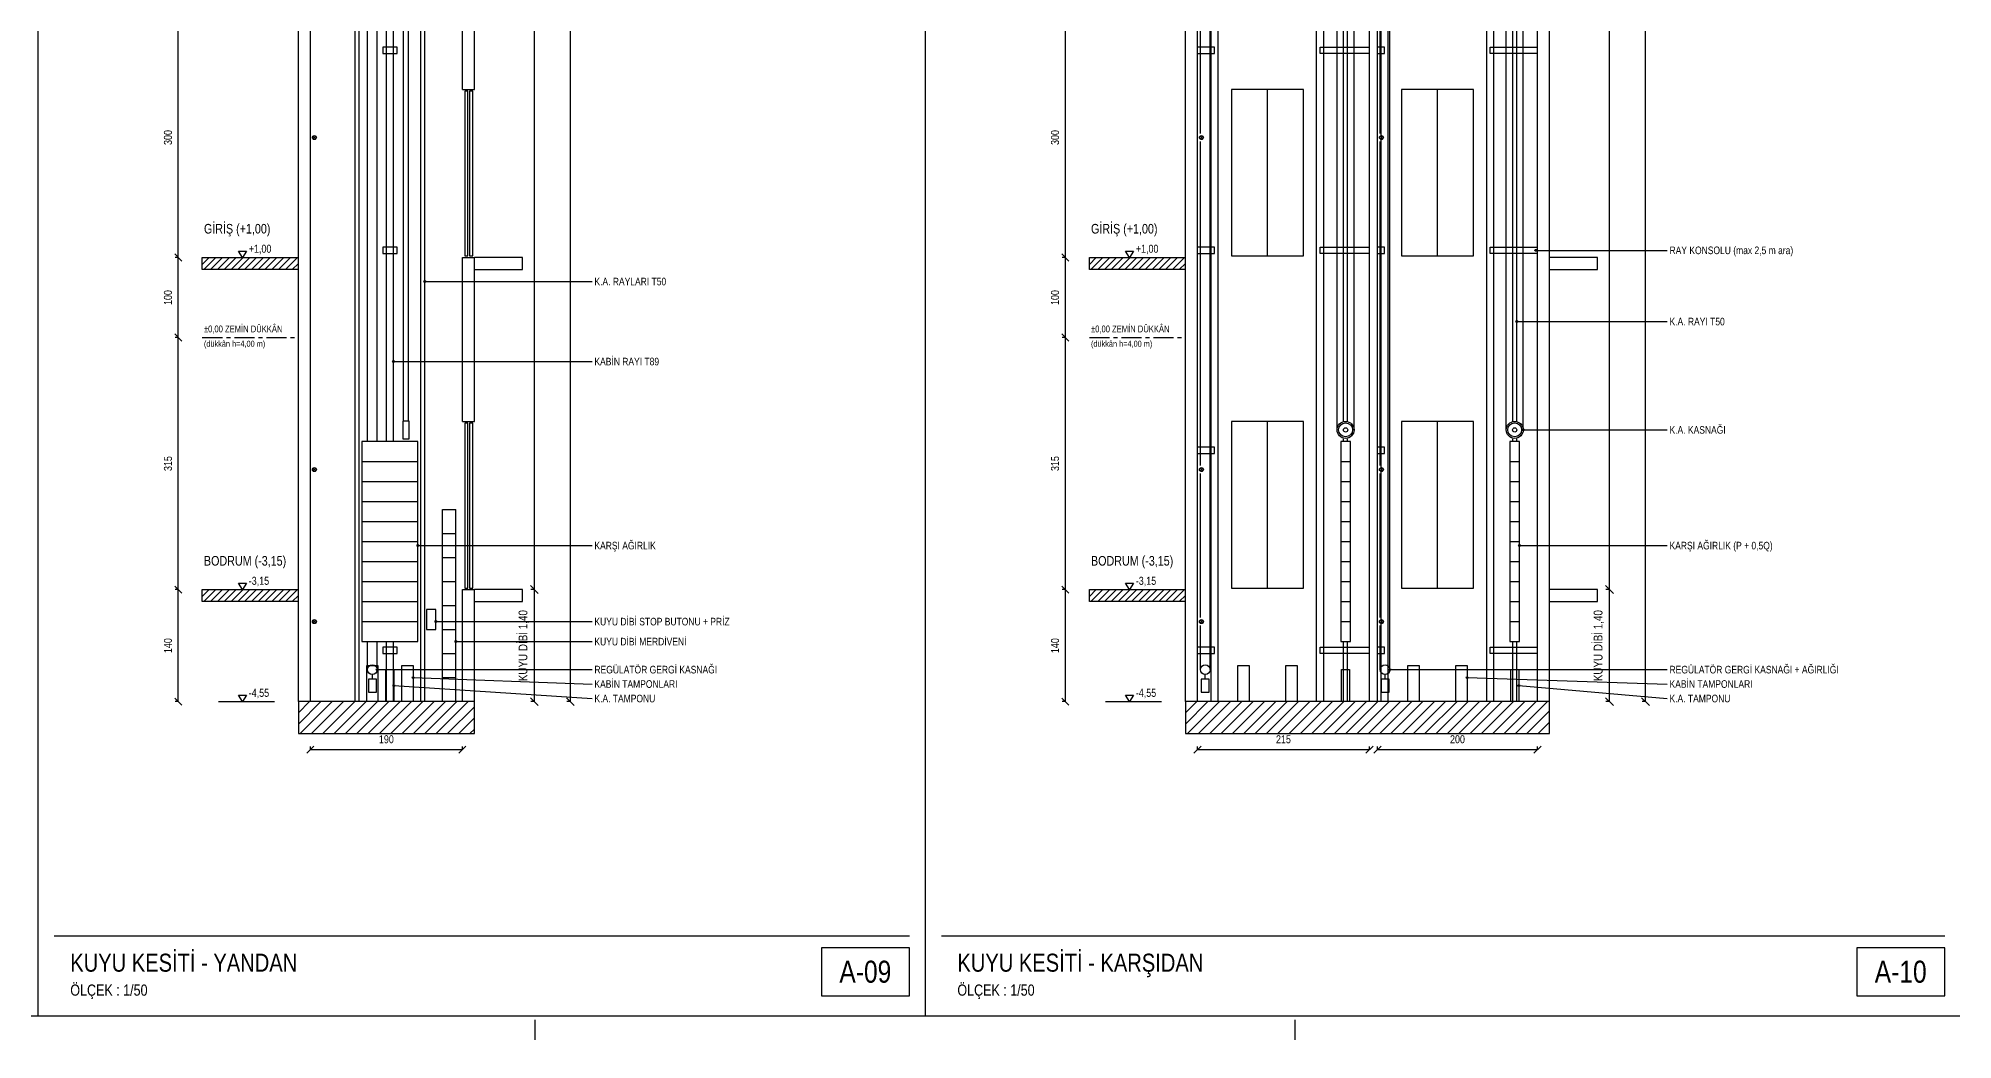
# Model space of a CAD drawing. Header units: centimetres. Extents: x 0 to 12547, y -30 to 2970.
# Drawn here: x 8029 to 10422, y -30 to 1222 of the extents above; entities that cross this region are included whole.
import ezdxf
from ezdxf.enums import TextEntityAlignment as Align

# ---------------------------------------------------------------- set-up
doc = ezdxf.new("R2010")
doc.units = ezdxf.units.CM
doc.linetypes.add('CENTER', pattern=[40, 25, -5, 5, -5])
for name, color, linetype in [('SCOTT-ANTET', 4, 'CONTINUOUS'), ('SCOTT-BASLIK', 5, 'CONTINUOUS'), ('SCOTT-CERCEVE', 7, 'CONTINUOUS'), ('SCOTT-DUVAR', 7, 'CONTINUOUS'), ('SCOTT-EKSEN', 8, 'CENTER'), ('SCOTT-ELEKTRIK', 3, 'CONTINUOUS'), ('SCOTT-HALAT', 6, 'CONTINUOUS'), ('SCOTT-KA', 30, 'CONTINUOUS'), ('SCOTT-KAPI', 3, 'CONTINUOUS'), ('SCOTT-KOT', 2, 'CONTINUOUS'), ('SCOTT-MOTOR', 6, 'CONTINUOUS'), ('SCOTT-OLCU', 3, 'CONTINUOUS'), ('SCOTT-RAY', 1, 'CONTINUOUS'), ('SCOTT-TARAMA', 8, 'CONTINUOUS'), ('SCOTT-YAZI', 4, 'CONTINUOUS'), ('SCOTT-YUK', 1, 'CONTINUOUS')]:
    doc.layers.add(name, color=color, linetype=linetype)
doc.styles.get("Standard").update_dxf_attribs({"font": 'arial.ttf', "width": 0.8})

msp = doc.modelspace()

# ---------------------------------------------------------------- linework, layer by layer
at = {"layer": 'SCOTT-ANTET'}
for p, q in [((8049.2, 100), (9117.8, 100)), ((9157.8, 100), (10411.7, 100))]:
    msp.add_line(p, q, dxfattribs=at)
for points in [[(9007.8, 25), (9117.8, 25), (9117.8, 85), (9007.8, 85)], [(10301.7, 25), (10411.7, 25), (10411.7, 85), (10301.7, 85)]]:
    msp.add_lwpolyline(points, close=True, dxfattribs=at)
at = {"layer": 'SCOTT-CERCEVE'}
for p, q in [((8029.2, 0), (8029.2, 2970)), ((9137.8, 0), (9137.8, 2970))]:
    msp.add_line(p, q, dxfattribs=at)
for points in [[(0, 0), (12546.7, 0), (12546.7, 2970), (0, 2970)], [(100, 0), (12521.7, 0), (12521.7, 2970), (100, 2970)]]:
    msp.add_lwpolyline(points, close=True, dxfattribs=at)
at = {"layer": 'SCOTT-DUVAR'}
for p, q in [((8354.2, 392.5), (8354.2, 2607.5)), ((8369.2, 392.5), (8369.2, 2607.5)), ((9462.8, 392.5), (9462.8, 2607.5)), ((9477.8, 392.5), (9477.8, 2607.5)), ((9692.8, 392.5), (9692.8, 2607.5)), ((9702.8, 392.5), (9702.8, 2607.5)), ((9902.8, 392.5), (9902.8, 2607.5)), ((9917.8, 392.5), (9917.8, 2607.5)), ((8559.2, 1157.5), (8559.2, 1247.5)), ((8574.2, 1157.5), (8574.2, 1247.5)), ((8559.2, 1157.5), (8574.2, 1157.5)), ((8559.2, 742.5), (8559.2, 947.5)), ((8559.2, 947.5), (8574.2, 947.5)), ((8574.2, 742.5), (8574.2, 947.5)), ((8559.2, 742.5), (8574.2, 742.5)), ((8559.2, 392.5), (8559.2, 532.5)), ((8559.2, 532.5), (8574.2, 532.5)), ((8574.2, 392.5), (8574.2, 532.5))]:
    msp.add_line(p, q, dxfattribs=at)
for points in [[(8354.2, 932.5), (8234.2, 932.5), (8234.2, 947.5), (8354.2, 947.5)], [(8574.2, 932.5), (8634.2, 932.5), (8634.2, 947.5), (8574.2, 947.5)], [(9462.8, 932.5), (9342.8, 932.5), (9342.8, 947.5), (9462.8, 947.5)], [(9917.8, 932.5), (9977.8, 932.5), (9977.8, 947.5), (9917.8, 947.5)], [(8354.2, 517.5), (8234.2, 517.5), (8234.2, 532.5), (8354.2, 532.5)], [(8574.2, 517.5), (8634.2, 517.5), (8634.2, 532.5), (8574.2, 532.5)], [(9462.8, 517.5), (9342.8, 517.5), (9342.8, 532.5), (9462.8, 532.5)], [(9917.8, 517.5), (9977.8, 517.5), (9977.8, 532.5), (9917.8, 532.5)]]:
    msp.add_lwpolyline(points, dxfattribs=at)
for points in [[(8354.2, 352.5), (8574.2, 352.5), (8574.2, 392.5), (8354.2, 392.5)], [(9462.8, 352.5), (9917.8, 352.5), (9917.8, 392.5), (9462.8, 392.5)]]:
    msp.add_lwpolyline(points, close=True, dxfattribs=at)
at = {"layer": 'SCOTT-EKSEN'}
for p, q in [((8234.2, 847.5), (8349.2, 847.5)), ((9342.8, 847.5), (9457.8, 847.5)), ((8650, -30), (8650, -5)), ((9600, -30), (9600, -5))]:
    msp.add_line(p, q, dxfattribs=at)
at = {"layer": 'SCOTT-ELEKTRIK'}
for p, q in [((8372.5, 1095.8), (8375.9, 1099.2)), ((8372.5, 1099.2), (8375.9, 1095.8)), ((9481.1, 1095.8), (9484.5, 1099.2)), ((9481.1, 1099.2), (9484.5, 1095.8)), ((9706.1, 1095.8), (9709.5, 1099.2)), ((9706.1, 1099.2), (9709.5, 1095.8)), ((8372.5, 680.8), (8375.9, 684.2)), ((8372.5, 684.2), (8375.9, 680.8)), ((9481.1, 680.8), (9484.5, 684.2)), ((9481.1, 684.2), (9484.5, 680.8)), ((9706.1, 680.8), (9709.5, 684.2)), ((9706.1, 684.2), (9709.5, 680.8)), ((8372.5, 490.8), (8375.9, 494.2)), ((8372.5, 494.2), (8375.9, 490.8)), ((9481.1, 490.8), (9484.5, 494.2)), ((9481.1, 494.2), (9484.5, 490.8)), ((9706.1, 490.8), (9709.5, 494.2)), ((9706.1, 494.2), (9709.5, 490.8))]:
    msp.add_line(p, q, dxfattribs=at)
msp.add_lwpolyline([(8514.2, 482.5), (8526.2, 482.5), (8526.2, 507.5), (8514.2, 507.5)], close=True, dxfattribs=at)
for centre in [(8374.2, 1097.5), (9482.8, 1097.5), (9707.8, 1097.5), (8374.2, 682.5), (9482.8, 682.5), (9707.8, 682.5), (8374.2, 492.5), (9482.8, 492.5), (9707.8, 492.5)]:
    msp.add_circle(centre, 2.5, dxfattribs=at)
at = {"layer": 'SCOTT-HALAT'}
for p, q in [((9493.6, 432.5), (9493.6, 2562.5)), ((9652.4, 732.1), (9652.4, 2556.5)), ((9863.7, 732.1), (9863.7, 2556.5)), ((9673.6, 732.1), (9673.6, 2517.5)), ((9884.9, 732.1), (9884.9, 2517.5)), ((8440.7, 717.5), (8440.7, 2127.5)), ((8452.7, 717.5), (8452.7, 2127.5)), ((9718.3, 432.5), (9718.3, 2127.5)), ((8485.7, 743.1), (8485.7, 2103.9)), ((8491.7, 743.1), (8491.7, 2103.9)), ((9481.6, 1102.5), (9481.6, 1392.5)), ((9706.3, 1102.5), (9706.3, 1392.5)), ((9481.6, 687.5), (9481.6, 1092.5)), ((9706.3, 687.5), (9706.3, 1092.5)), ((9481.6, 497.5), (9481.6, 677.5)), ((9706.3, 497.5), (9706.3, 677.5)), ((9481.6, 432.5), (9481.6, 487.5)), ((9706.3, 432.5), (9706.3, 487.5)), ((8440.7, 432.5), (8440.7, 467.5)), ((8452.7, 432.5), (8452.7, 467.5))]:
    msp.add_line(p, q, dxfattribs=at)
at = {"layer": 'SCOTT-KA'}
for p, q in [((8433.7, 692.5), (8503.7, 692.5)), ((9657, 692.5), (9669, 692.5)), ((9868.3, 692.5), (9880.3, 692.5)), ((8433.7, 667.5), (8503.7, 667.5)), ((9657, 667.5), (9669, 667.5)), ((9868.3, 667.5), (9880.3, 667.5)), ((8433.7, 642.5), (8503.7, 642.5)), ((9657, 642.5), (9669, 642.5)), ((9868.3, 642.5), (9880.3, 642.5)), ((8433.7, 617.5), (8503.7, 617.5)), ((9657, 617.5), (9669, 617.5)), ((9868.3, 617.5), (9880.3, 617.5)), ((8433.7, 592.5), (8503.7, 592.5)), ((9657, 592.5), (9669, 592.5)), ((9868.3, 592.5), (9880.3, 592.5)), ((8433.7, 567.5), (8503.7, 567.5)), ((9657, 567.5), (9669, 567.5)), ((9868.3, 567.5), (9880.3, 567.5)), ((8433.7, 542.5), (8503.7, 542.5)), ((9657, 542.5), (9669, 542.5)), ((9868.3, 542.5), (9880.3, 542.5)), ((8433.7, 517.5), (8503.7, 517.5)), ((9657, 517.5), (9669, 517.5)), ((9868.3, 517.5), (9880.3, 517.5)), ((8433.7, 492.5), (8503.7, 492.5)), ((9657, 492.5), (9669, 492.5)), ((9868.3, 492.5), (9880.3, 492.5))]:
    msp.add_line(p, q, dxfattribs=at)
for points in [[(8433.7, 467.5), (8503.7, 467.5), (8503.7, 717.5), (8433.7, 717.5)], [(9657, 467.5), (9669, 467.5), (9669, 717.5), (9657, 717.5)], [(9868.3, 467.5), (9880.3, 467.5), (9880.3, 717.5), (9868.3, 717.5)]]:
    msp.add_lwpolyline(points, close=True, dxfattribs=at)
at = {"layer": 'SCOTT-KAPI'}
for p, q in [((9565.3, 949.5), (9565.3, 1157.5)), ((9777.8, 949.5), (9777.8, 1157.5)), ((9565.3, 534.5), (9565.3, 742.5)), ((9777.8, 534.5), (9777.8, 742.5)), ((8534.2, 632.5), (8551.2, 632.5)), ((8534.2, 392.5), (8534.2, 632.5)), ((8551.2, 392.5), (8551.2, 632.5)), ((8534.2, 602.5), (8551.2, 602.5)), ((8534.2, 572.5), (8551.2, 572.5)), ((8534.2, 542.5), (8551.2, 542.5)), ((8534.2, 512.5), (8551.2, 512.5)), ((8534.2, 482.5), (8551.2, 482.5)), ((8534.2, 452.5), (8551.2, 452.5)), ((8534.2, 422.5), (8551.2, 422.5))]:
    msp.add_line(p, q, dxfattribs=at)
for points in [[(8562.2, 949.5), (8566.2, 949.5), (8566.2, 1155.5), (8562.2, 1155.5)], [(8568.2, 949.5), (8572.2, 949.5), (8572.2, 1155.5), (8568.2, 1155.5)], [(9520.3, 949.5), (9610.3, 949.5), (9610.3, 1157.5), (9520.3, 1157.5)], [(9732.8, 949.5), (9822.8, 949.5), (9822.8, 1157.5), (9732.8, 1157.5)], [(9520.3, 534.5), (9610.3, 534.5), (9610.3, 742.5), (9520.3, 742.5)], [(9732.8, 534.5), (9822.8, 534.5), (9822.8, 742.5), (9732.8, 742.5)], [(8562.2, 534.5), (8566.2, 534.5), (8566.2, 740.5), (8562.2, 740.5)], [(8568.2, 534.5), (8572.2, 534.5), (8572.2, 740.5), (8568.2, 740.5)]]:
    msp.add_lwpolyline(points, close=True, dxfattribs=at)
at = {"layer": 'SCOTT-KOT'}
for p, q in [((8254.2, 947.5), (8324.2, 947.5)), ((9362.8, 947.5), (9432.8, 947.5)), ((8254.2, 532.5), (8324.2, 532.5)), ((9362.8, 532.5), (9432.8, 532.5)), ((8254.2, 392.5), (8324.2, 392.5)), ((9362.8, 392.5), (9432.8, 392.5))]:
    msp.add_line(p, q, dxfattribs=at)
for points in [[(8284.2, 947.5), (8279.2, 955.5), (8289.2, 955.5)], [(9392.8, 947.5), (9387.8, 955.5), (9397.8, 955.5)], [(8284.2, 532.5), (8279.2, 540.5), (8289.2, 540.5)], [(9392.8, 532.5), (9387.8, 540.5), (9397.8, 540.5)], [(8284.2, 392.5), (8279.2, 400.5), (8289.2, 400.5)], [(9392.8, 392.5), (9387.8, 400.5), (9397.8, 400.5)]]:
    msp.add_lwpolyline(points, close=True, dxfattribs=at)
at = {"layer": 'SCOTT-MOTOR'}
for p, q in [((8446.7, 420.5), (8446.7, 426.5)), ((9487.6, 420.5), (9487.6, 426.5)), ((9712.3, 420.5), (9712.3, 426.5))]:
    msp.add_line(p, q, dxfattribs=at)
for points in [[(8484.7, 721.1), (8492.7, 721.1), (8492.7, 743.1), (8484.7, 743.1)], [(8441.7, 404.5), (8451.7, 404.5), (8451.7, 420.5), (8441.7, 420.5)], [(9482.6, 404.5), (9492.6, 404.5), (9492.6, 420.5), (9482.6, 420.5)], [(9707.3, 404.5), (9717.3, 404.5), (9717.3, 420.5), (9707.3, 420.5)]]:
    msp.add_lwpolyline(points, close=True, dxfattribs=at)
for centre, radius in [((9663, 732.1), 10.6), ((9874.3, 732.1), 10.6), ((9663, 732.1), 8.69), ((9663, 732.1), 2.65), ((9874.3, 732.1), 8.69), ((9874.3, 732.1), 2.65), ((8446.7, 432.5), 6), ((9487.6, 432.5), 6), ((9712.3, 432.5), 6)]:
    msp.add_circle(centre, radius, dxfattribs=at)
at = {"layer": 'SCOTT-OLCU'}
for p, q in [((8694.2, 392.5), (8694.2, 2607.5)), ((10037.8, 392.5), (10037.8, 2607.5)), ((8649.2, 532.5), (8649.2, 2147.5)), ((9992.8, 532.5), (9992.8, 2147.5)), ((8204.2, 947.5), (8204.2, 1247.5)), ((9312.8, 947.5), (9312.8, 1247.5)), ((8208.7, 943), (8199.7, 952)), ((8208.7, 943), (8199.7, 952)), ((8204.2, 947.5), (8200.2, 947.5)), ((8204.2, 947.5), (8200.2, 947.5)), ((8204.2, 847.5), (8204.2, 947.5)), ((9317.3, 943), (9308.3, 952)), ((9317.3, 943), (9308.3, 952)), ((9312.8, 947.5), (9308.8, 947.5)), ((9312.8, 947.5), (9308.8, 947.5)), ((9312.8, 847.5), (9312.8, 947.5)), ((8208.7, 843), (8199.7, 852)), ((8208.7, 843), (8199.7, 852)), ((8204.2, 847.5), (8200.2, 847.5)), ((8204.2, 847.5), (8200.2, 847.5)), ((8204.2, 532.5), (8204.2, 847.5)), ((9317.3, 843), (9308.3, 852)), ((9317.3, 843), (9308.3, 852)), ((9312.8, 847.5), (9308.8, 847.5)), ((9312.8, 847.5), (9308.8, 847.5)), ((9312.8, 532.5), (9312.8, 847.5)), ((8208.7, 528), (8199.7, 537)), ((8208.7, 528), (8199.7, 537)), ((8204.2, 532.5), (8200.2, 532.5)), ((8204.2, 532.5), (8200.2, 532.5)), ((8204.2, 392.5), (8204.2, 532.5)), ((8654.1, 527.5), (8644.2, 537.5)), ((8654.1, 527.5), (8644.2, 537.5)), ((8649.2, 532.5), (8644.8, 532.5)), ((8649.2, 532.5), (8644.8, 532.5)), ((8649.2, 392.5), (8649.2, 532.5)), ((9317.3, 528), (9308.3, 537)), ((9317.3, 528), (9308.3, 537)), ((9312.8, 532.5), (9308.8, 532.5)), ((9312.8, 532.5), (9308.8, 532.5)), ((9312.8, 392.5), (9312.8, 532.5)), ((9997.7, 527.5), (9987.8, 537.5)), ((9997.7, 527.5), (9987.8, 537.5)), ((9992.8, 532.5), (9988.4, 532.5)), ((9992.8, 532.5), (9988.4, 532.5)), ((9992.8, 392.5), (9992.8, 532.5)), ((8208.7, 388), (8199.7, 397)), ((8204.2, 392.5), (8200.2, 392.5)), ((8654.1, 387.6), (8644.2, 397.4)), ((8649.2, 392.5), (8644.8, 392.5)), ((8699.1, 387.6), (8689.2, 397.4)), ((8694.2, 392.5), (8689.8, 392.5)), ((9317.3, 388), (9308.3, 397)), ((9312.8, 392.5), (9308.8, 392.5)), ((9997.7, 387.6), (9987.8, 397.4)), ((9992.8, 392.5), (9988.4, 392.5)), ((10042.7, 387.6), (10032.8, 397.4)), ((10037.8, 392.5), (10033.4, 392.5)), ((8364.7, 328), (8373.7, 337)), ((8369.2, 332.5), (8369.2, 336.5)), ((8554.7, 328), (8563.7, 337)), ((8559.2, 332.5), (8559.2, 336.5)), ((9473.3, 328), (9482.3, 337)), ((9477.8, 332.5), (9477.8, 336.5)), ((9688.3, 328), (9697.3, 337)), ((9692.8, 332.5), (9692.8, 336.5)), ((9698.3, 328), (9707.3, 337)), ((9702.8, 332.5), (9702.8, 336.5)), ((9898.3, 328), (9907.3, 337)), ((9902.8, 332.5), (9902.8, 336.5)), ((8369.2, 332.5), (8559.2, 332.5)), ((9477.8, 332.5), (9692.8, 332.5)), ((9702.8, 332.5), (9902.8, 332.5))]:
    msp.add_line(p, q, dxfattribs=at)
at = {"layer": 'SCOTT-RAY'}
for p, q in [((9503.8, 392.5), (9503.8, 2605.5)), ((9494.9, 392.5), (9494.9, 2552.5)), ((9707.4, 392.5), (9707.4, 2552.5)), ((9716.3, 392.5), (9716.3, 2552.5)), ((9626.8, 392.5), (9626.8, 2507.1)), ((9635.7, 392.5), (9635.7, 2495.2)), ((9839.3, 392.5), (9839.3, 2506.8)), ((9848.2, 392.5), (9848.2, 2494.4)), ((9660.5, 743.1), (9660.5, 2461.8)), ((9665.5, 743.1), (9665.5, 2455.1)), ((9871.8, 743.1), (9871.8, 2461.5)), ((9876.8, 743.1), (9876.8, 2454.5)), ((8425.2, 392.5), (8425.2, 2127.5)), ((8430.2, 392.5), (8430.2, 2127.5)), ((8464.2, 717.5), (8464.2, 2127.5)), ((8473.1, 717.5), (8473.1, 2127.5)), ((8507.2, 392.5), (8507.2, 2127.5)), ((8512.2, 392.5), (8512.2, 2127.5)), ((9660.5, 717.5), (9660.5, 721.1)), ((9665.5, 717.5), (9665.5, 721.1)), ((9871.8, 717.5), (9871.8, 721.1)), ((9876.8, 717.5), (9876.8, 721.1)), ((8464.2, 392.5), (8464.2, 467.5)), ((8473.1, 392.5), (8473.1, 467.5)), ((9660.5, 392.5), (9660.5, 467.5)), ((9665.5, 392.5), (9665.5, 467.5)), ((9871.8, 392.5), (9871.8, 467.5)), ((9876.8, 392.5), (9876.8, 467.5))]:
    msp.add_line(p, q, dxfattribs=at)
for points in [[(8459.7, 1202.5), (8477.7, 1202.5), (8477.7, 1210.5), (8459.7, 1210.5)], [(8459.7, 952.5), (8477.7, 952.5), (8477.7, 960.5), (8459.7, 960.5)], [(8459.7, 452.5), (8477.7, 452.5), (8477.7, 460.5), (8459.7, 460.5)]]:
    msp.add_lwpolyline(points, close=True, dxfattribs=at)
for points in [[(9477.8, 1202.5), (9499.3, 1202.5), (9499.3, 1210.5), (9477.8, 1210.5)], [(9692.8, 1202.5), (9631.3, 1202.5), (9631.3, 1210.5), (9692.8, 1210.5)], [(9702.8, 1202.5), (9711.8, 1202.5), (9711.8, 1210.5), (9702.8, 1210.5)], [(9902.8, 1202.5), (9843.8, 1202.5), (9843.8, 1210.5), (9902.8, 1210.5)], [(9477.8, 952.5), (9499.3, 952.5), (9499.3, 960.5), (9477.8, 960.5)], [(9692.8, 952.5), (9631.3, 952.5), (9631.3, 960.5), (9692.8, 960.5)], [(9702.8, 952.5), (9711.8, 952.5), (9711.8, 960.5), (9702.8, 960.5)], [(9902.8, 952.5), (9843.8, 952.5), (9843.8, 960.5), (9902.8, 960.5)], [(9477.8, 702.5), (9499.3, 702.5), (9499.3, 710.5), (9477.8, 710.5)], [(9702.8, 702.5), (9711.8, 702.5), (9711.8, 710.5), (9702.8, 710.5)], [(9477.8, 452.5), (9499.3, 452.5), (9499.3, 460.5), (9477.8, 460.5)], [(9692.8, 452.5), (9631.3, 452.5), (9631.3, 460.5), (9692.8, 460.5)], [(9702.8, 452.5), (9711.8, 452.5), (9711.8, 460.5), (9702.8, 460.5)], [(9902.8, 452.5), (9843.8, 452.5), (9843.8, 460.5), (9902.8, 460.5)]]:
    msp.add_lwpolyline(points, dxfattribs=at)
at = {"layer": 'SCOTT-TARAMA'}
for p, q in [((8234.2, 939), (8242.7, 947.5)), ((8236.1, 932.5), (8251.1, 947.5)), ((8244.6, 932.5), (8259.6, 947.5)), ((8253.1, 932.5), (8268.1, 947.5)), ((8261.6, 932.5), (8276.6, 947.5)), ((8270.1, 932.5), (8285.1, 947.5)), ((8278.6, 932.5), (8293.6, 947.5)), ((8287.1, 932.5), (8302.1, 947.5)), ((8295.5, 932.5), (8310.5, 947.5)), ((8304, 932.5), (8319, 947.5)), ((8312.5, 932.5), (8327.5, 947.5)), ((8321, 932.5), (8336, 947.5)), ((8329.5, 932.5), (8344.5, 947.5)), ((8338, 932.5), (8353, 947.5)), ((8346.5, 932.5), (8354.2, 940.2)), ((9342.8, 939), (9351.2, 947.5)), ((9344.7, 932.5), (9359.7, 947.5)), ((9353.2, 932.5), (9368.2, 947.5)), ((9361.7, 932.5), (9376.7, 947.5)), ((9370.2, 932.5), (9385.2, 947.5)), ((9378.7, 932.5), (9393.7, 947.5)), ((9387.2, 932.5), (9402.2, 947.5)), ((9395.6, 932.5), (9410.6, 947.5)), ((9404.1, 932.5), (9419.1, 947.5)), ((9412.6, 932.5), (9427.6, 947.5)), ((9421.1, 932.5), (9436.1, 947.5)), ((9429.6, 932.5), (9444.6, 947.5)), ((9438.1, 932.5), (9453.1, 947.5)), ((9446.6, 932.5), (9461.6, 947.5)), ((9455, 932.5), (9462.8, 940.2)), ((8234.2, 524), (8242.7, 532.5)), ((8236.1, 517.5), (8251.1, 532.5)), ((8244.6, 517.5), (8259.6, 532.5)), ((8253.1, 517.5), (8268.1, 532.5)), ((8261.6, 517.5), (8276.6, 532.5)), ((8270.1, 517.5), (8285.1, 532.5)), ((8278.6, 517.5), (8293.6, 532.5)), ((8287.1, 517.5), (8302.1, 532.5)), ((8295.5, 517.5), (8310.5, 532.5)), ((8304, 517.5), (8319, 532.5)), ((8312.5, 517.5), (8327.5, 532.5)), ((8321, 517.5), (8336, 532.5)), ((8329.5, 517.5), (8344.5, 532.5)), ((8338, 517.5), (8353, 532.5)), ((9342.8, 524), (9351.2, 532.5)), ((9344.7, 517.5), (9359.7, 532.5)), ((9353.2, 517.5), (9368.2, 532.5)), ((9361.7, 517.5), (9376.7, 532.5)), ((9370.2, 517.5), (9385.2, 532.5)), ((9378.7, 517.5), (9393.7, 532.5)), ((9387.2, 517.5), (9402.2, 532.5)), ((9395.6, 517.5), (9410.6, 532.5)), ((9404.1, 517.5), (9419.1, 532.5)), ((9412.6, 517.5), (9427.6, 532.5)), ((9421.1, 517.5), (9436.1, 532.5)), ((9429.6, 517.5), (9444.6, 532.5)), ((9438.1, 517.5), (9453.1, 532.5)), ((9446.6, 517.5), (9461.6, 532.5)), ((8346.5, 517.5), (8354.2, 525.2)), ((9455, 517.5), (9462.8, 525.2)), ((8354.2, 378.4), (8368.3, 392.5)), ((8354.2, 364.2), (8382.5, 392.5)), ((8356.6, 352.5), (8396.6, 392.5)), ((8370.7, 352.5), (8410.7, 392.5)), ((8384.9, 352.5), (8424.9, 392.5)), ((8399, 352.5), (8439, 392.5)), ((8413.2, 352.5), (8453.2, 392.5)), ((8427.3, 352.5), (8467.3, 392.5)), ((8441.5, 352.5), (8481.5, 392.5)), ((8455.6, 352.5), (8495.6, 392.5)), ((8469.7, 352.5), (8509.7, 392.5)), ((8483.9, 352.5), (8523.9, 392.5)), ((8498, 352.5), (8538, 392.5)), ((8512.2, 352.5), (8552.2, 392.5)), ((8526.3, 352.5), (8566.3, 392.5)), ((8540.5, 352.5), (8574.2, 386.2)), ((9462.8, 378.4), (9476.9, 392.5)), ((9462.8, 364.2), (9491, 392.5)), ((9465.2, 352.5), (9505.2, 392.5)), ((9479.3, 352.5), (9519.3, 392.5)), ((9493.5, 352.5), (9533.5, 392.5)), ((9507.6, 352.5), (9547.6, 392.5)), ((9521.8, 352.5), (9561.8, 392.5)), ((9535.9, 352.5), (9575.9, 392.5)), ((9550, 352.5), (9590, 392.5)), ((9564.2, 352.5), (9604.2, 392.5)), ((9578.3, 352.5), (9618.3, 392.5)), ((9592.5, 352.5), (9632.5, 392.5)), ((9606.6, 352.5), (9646.6, 392.5)), ((9620.7, 352.5), (9660.7, 392.5)), ((9634.9, 352.5), (9674.9, 392.5)), ((9649, 352.5), (9689, 392.5)), ((9663.2, 352.5), (9703.2, 392.5)), ((9677.3, 352.5), (9717.3, 392.5)), ((9691.5, 352.5), (9731.5, 392.5)), ((9705.6, 352.5), (9745.6, 392.5)), ((9719.7, 352.5), (9759.7, 392.5)), ((9733.9, 352.5), (9773.9, 392.5)), ((9748, 352.5), (9788, 392.5)), ((9762.2, 352.5), (9802.2, 392.5)), ((9776.3, 352.5), (9816.3, 392.5)), ((9790.5, 352.5), (9830.5, 392.5)), ((9804.6, 352.5), (9844.6, 392.5)), ((9818.7, 352.5), (9858.7, 392.5)), ((9832.9, 352.5), (9872.9, 392.5)), ((9847, 352.5), (9887, 392.5)), ((9861.2, 352.5), (9901.2, 392.5)), ((9875.3, 352.5), (9915.3, 392.5)), ((8554.6, 352.5), (8574.2, 372.1)), ((9889.4, 352.5), (9917.8, 380.8)), ((9903.6, 352.5), (9917.8, 366.7)), ((8568.7, 352.5), (8574.2, 357.9)), ((9917.7, 352.5), (9917.8, 352.5))]:
    msp.add_line(p, q, dxfattribs=at)
at = {"layer": 'SCOTT-YAZI'}
for p, q in [((9900.8, 956.5), (10064.8, 956.5)), ((8512.2, 917.5), (8721.2, 917.5)), ((9876.8, 867.5), (10064.8, 867.5)), ((8473.1, 817.5), (8721.2, 817.5)), ((9884.9, 732.1), (10064.8, 732.1)), ((8503.7, 587.5), (8721.2, 587.5)), ((9880.3, 587.5), (10064.8, 587.5)), ((8526.2, 492.5), (8721.2, 492.5)), ((8551.2, 467.5), (8721.2, 467.5)), ((8452.7, 432.5), (8721.2, 432.5)), ((9718.3, 432.5), (10064.8, 432.5)), ((8473.7, 412.5), (8721.2, 396.4)), ((8497.7, 422.5), (8721.2, 414.5)), ((9814.8, 422.5), (10064.8, 414.5)), ((9879.3, 412.5), (10064.8, 396.4))]:
    msp.add_line(p, q, dxfattribs=at)
for centre in [(9900.8, 956.5), (8512.2, 917.5), (9876.8, 867.5), (8473.1, 817.5), (9884.9, 732.1), (8503.7, 587.5), (9880.3, 587.5), (8526.2, 492.5), (8551.2, 467.5), (8452.7, 432.5), (9718.3, 432.5), (8473.7, 412.5), (8497.7, 422.5), (9814.8, 422.5), (9879.3, 412.5)]:
    msp.add_circle(centre, 1.2, dxfattribs=at)
at = {"layer": 'SCOTT-YUK'}
for points in [[(8439.7, 392.5), (8439.7, 437.5), (8453.7, 437.5), (8453.7, 392.5)], [(8463.7, 392.5), (8463.7, 432.5), (8473.7, 432.5), (8473.7, 392.5)], [(8483.7, 392.5), (8483.7, 437.5), (8497.7, 437.5), (8497.7, 392.5)], [(9528.3, 392.5), (9528.3, 437.5), (9542.3, 437.5), (9542.3, 392.5)], [(9588.3, 392.5), (9588.3, 437.5), (9602.3, 437.5), (9602.3, 392.5)], [(9658, 392.5), (9658, 432.5), (9668, 432.5), (9668, 392.5)], [(9740.8, 392.5), (9740.8, 437.5), (9754.8, 437.5), (9754.8, 392.5)], [(9800.8, 392.5), (9800.8, 437.5), (9814.8, 437.5), (9814.8, 392.5)], [(9869.3, 392.5), (9869.3, 432.5), (9879.3, 432.5), (9879.3, 392.5)]]:
    msp.add_lwpolyline(points, dxfattribs=at)

# ---------------------------------------------------------------- texts
at = {"layer": 'SCOTT-ANTET', "width": 0.8}
for s, p in [('A-09', (9062.8, 55)), ('A-10', (10356.7, 55))]:
    msp.add_text(s, height=27.5, dxfattribs=at).set_placement(p, align=Align.MIDDLE_CENTER)
for p in [(8069.2, 25), (9177.8, 25)]:
    msp.add_text('ÖLÇEK : 1/50', height=14, dxfattribs=at).set_placement(p)
at = {"layer": 'SCOTT-BASLIK', "width": 0.8}
for s, height, p in [('GİRİŞ (+1,00)', 12, (8236.2, 977.5)), ('GİRİŞ (+1,00)', 12, (9344.8, 977.5)), ('BODRUM (-3,15)', 12, (8236.2, 562.5)), ('BODRUM (-3,15)', 12, (9344.8, 562.5)), ('KUYU KESİTİ - YANDAN', 22.5, (8069.2, 55)), ('KUYU KESİTİ - KARŞIDAN', 22.5, (9177.8, 55))]:
    msp.add_text(s, height=height, dxfattribs=at).set_placement(p)
at = {"layer": 'SCOTT-KOT', "width": 0.8}
for s, height, p in [('+1,00', 10, (8292.2, 950.5)), ('+1,00', 10, (9400.8, 950.5)), ('%%p0,00 ZEMİN DÜKKÂN', 8.5, (8236.2, 851.5)), ('%%p0,00 ZEMİN DÜKKÂN', 8.5, (9344.8, 851.5)), ('-3,15', 10, (8292.2, 535.5)), ('-3,15', 10, (9400.8, 535.5)), ('-4,55', 10, (8292.2, 395.5)), ('-4,55', 10, (9400.8, 395.5))]:
    msp.add_text(s, height=height, dxfattribs=at).set_placement(p, align=Align.BOTTOM_LEFT)
for p in [(8236.2, 843.5), (9344.8, 843.5)]:
    msp.add_text('(dükkân h=4,00 m)', height=7.5, dxfattribs=at).set_placement(p, align=Align.TOP_LEFT)
at = {"layer": 'SCOTT-OLCU', "width": 0.8}
for s, height, p in [('300', 10, (8199.2, 1097.5)), ('300', 10, (9307.8, 1097.5)), ('100', 10, (8199.2, 897.5)), ('100', 10, (9307.8, 897.5)), ('315', 10, (8199.2, 690)), ('315', 10, (9307.8, 690)), ('KUYU DİBİ 1,40', 11, (8643.7, 462.5)), ('KUYU DİBİ 1,40', 11, (9987.3, 462.5)), ('140', 10, (8199.2, 462.5)), ('140', 10, (9307.8, 462.5))]:
    msp.add_text(s, height=height, rotation=90, dxfattribs=at).set_placement(p, align=Align.BOTTOM_CENTER)
for s, p in [('190', (8464.2, 337.5)), ('215', (9585.3, 337.5)), ('200', (9802.8, 337.5))]:
    msp.add_text(s, height=10, dxfattribs=at).set_placement(p, align=Align.BOTTOM_CENTER)
at = {"layer": 'SCOTT-YAZI', "width": 0.8}
for s, p in [('RAY KONSOLU (max 2,5 m ara)', (10067.8, 956.5)), ('K.A. RAYLARI T50', (8724.2, 917.5)), ('K.A. RAYI T50', (10067.8, 867.5)), ('KABİN RAYI T89', (8724.2, 817.5)), ('K.A. KASNAĞI', (10067.8, 732.1)), ('KARŞI AĞIRLIK', (8724.2, 587.5)), ('KARŞI AĞIRLIK (P + 0,5Q)', (10067.8, 587.5)), ('KUYU DİBİ STOP BUTONU + PRİZ', (8724.2, 492.5)), ('KUYU DİBİ MERDİVENİ', (8724.2, 467.5)), ('REGÜLATÖR GERGİ KASNAĞI', (8724.2, 432.5)), ('REGÜLATÖR GERGİ KASNAĞI + AĞIRLIĞI', (10067.8, 432.5)), ('KABİN TAMPONLARI', (8724.2, 414.5)), ('KABİN TAMPONLARI', (10067.8, 414.5)), ('K.A. TAMPONU', (8724.2, 396.4)), ('K.A. TAMPONU', (10067.8, 396.4))]:
    msp.add_text(s, height=9.5, dxfattribs=at).set_placement(p, align=Align.MIDDLE_LEFT)

doc.saveas('drawing.dxf')
